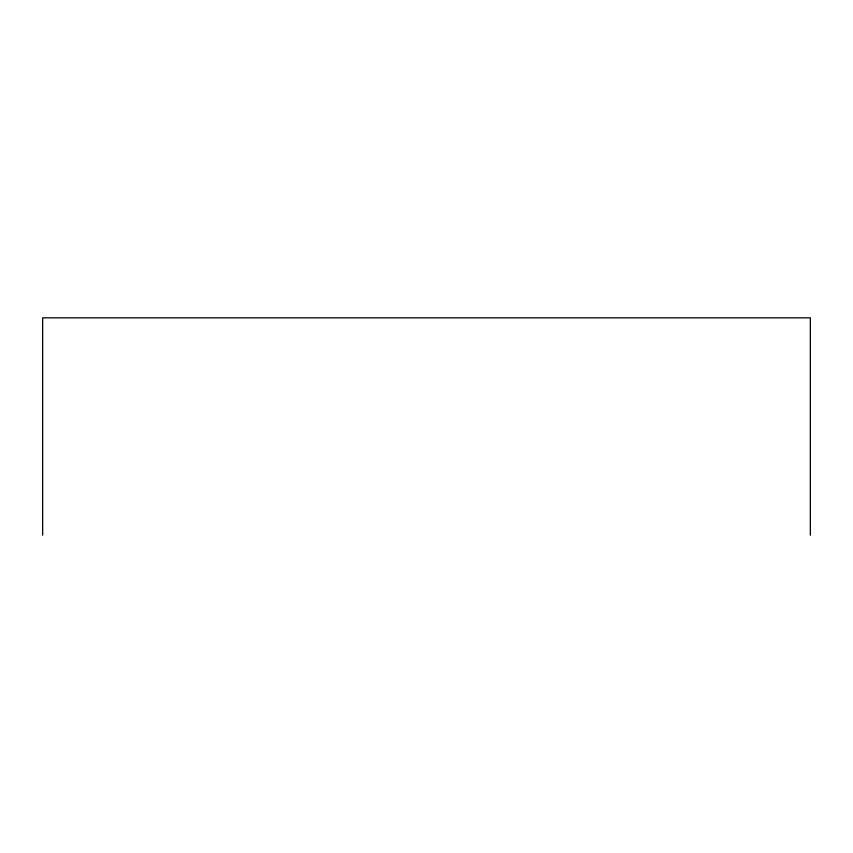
<?xml version="1.0" encoding="UTF-8"?>
<svg xmlns="http://www.w3.org/2000/svg" width="853" height="853" viewBox="0 0 853 853"><rect width="100%" height="100%" fill="white"/><g stroke="black" fill="none" stroke-linecap="round" stroke-linejoin="round"><path stroke-width="1.28" d="M810.35 535.172L810.35 317.828L42.65 317.828L42.65 535.172"/></g></svg>
